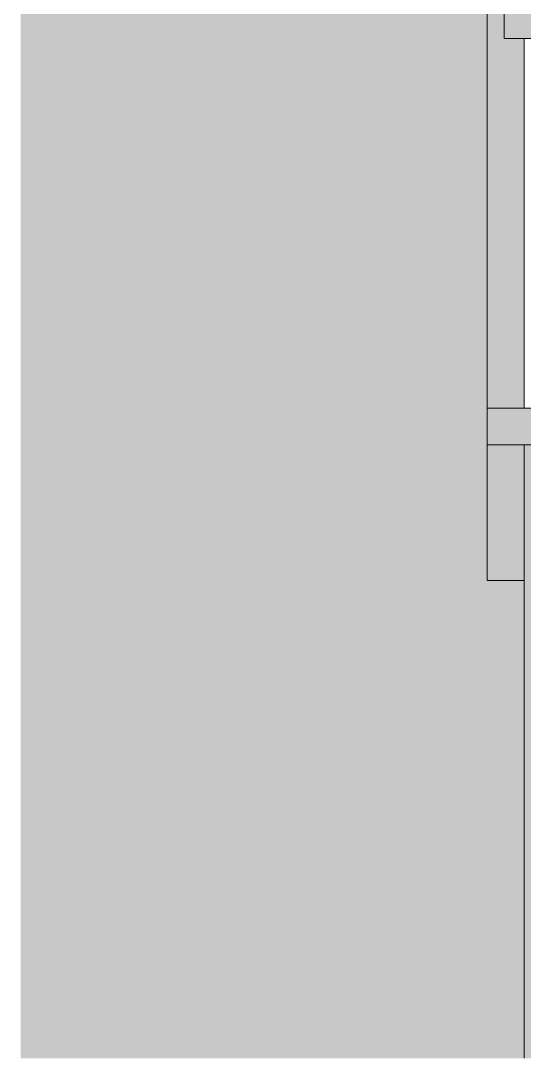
# Model space of a CAD drawing. Header units: centimetres. Extents: x -4381 to 5639, y -3920 to 4826.
# Drawn here: x 51.75 to 55.83, y 23.63 to 32.05 of the extents above; entities that cross this region are included whole.
import ezdxf
from ezdxf.xclip import XClip

# ---------------------------------------------------------------- set-up
doc = ezdxf.new("R2010")
doc.units = ezdxf.units.CM
doc.header["$MEASUREMENT"] = 0
doc.header["$XCLIPFRAME"] = 0
doc.set_wipeout_variables(frame=1)
doc.linetypes.add('Dashed', pattern=[0.564444, 0.282222, -0.282222])
doc.linetypes.add('Wipeout_Contour', pattern=[100, 0, -100])
for name, color, linetype in [('0- SITE', 7, 'Continuous'), ('Dalles', 7, 'Continuous'), ('Drawing & Figure', 7, 'Continuous'), ('Mur de clôture', 7, 'Continuous'), ('Structural - Bearing', 7, 'Continuous')]:
    doc.layers.add(name, color=color, linetype=linetype)
for name, color, linetype, lineweight in [('0- SITE_Pen_No__1', 7, 'Continuous', 5), ('0_Pen_No__1', 7, 'Continuous', 5), ('0_Pen_No__20', 1, 'Continuous', 5), ('Dalles_Pen_No__1', 7, 'Continuous', 5), ('Mur de clôture_Pen_No__7', 7, 'Continuous', 5), ('Structural - Bearing_Pen_No__1', 7, 'Continuous', 5)]:
    doc.layers.add(name, color=color, linetype=linetype, lineweight=lineweight)
for name, color, linetype, lineweight, true_color in [('0- SITE_Pen_No__178', 7, 'Continuous', 5, 0xbda888), ('Mur de clôture_Pen_No__178', 7, 'Continuous', 5, 0xbda888), ('Structural - Bearing_Pen_No__102', 7, 'Continuous', 5, 0xcccccc)]:
    doc.layers.add(name, color=color, linetype=linetype, lineweight=lineweight, true_color=true_color)

# ---------------------------------------------------------------- blocks, each defined once
blk = doc.blocks.new('Drawing_7_7', base_point=(-363.0919, 32.2036))
at = {"layer": 'Dalles', "linetype": 'Continuous', "lineweight": 0, "ltscale": 10, "true_color": 0x000000}
blk.add_hatch(color=18, dxfattribs=at).paths.add_polyline_path([(61.6669, 31.9036), (61.6669, 32.2036), (55.6669, 32.2036), (55.6669, 31.9036)])
at = {"layer": 'Structural - Bearing', "linetype": 'Continuous', "lineweight": 0, "ltscale": 10, "true_color": 0x000000}
blk.add_hatch(color=18, dxfattribs=at).paths.add_polyline_path([(55.8299, 32.2036), (55.8299, 33.4036), (55.5299, 33.4036), (55.5299, 28.9036), (55.8299, 28.9036), (55.8299, 31.9036), (55.6669, 31.9036), (55.6669, 32.2036)])
at = {"layer": 'Structural - Bearing_Pen_No__102', "linetype": 'Continuous', "ltscale": 10}
blk.add_hatch(color=256, dxfattribs=at).paths.add_polyline_path([(55.5299, 31.9036), (55.5297, 28.9036)])
at = {"layer": 'Dalles_Pen_No__1', "linetype": 'Continuous', "ltscale": 10}
for p, q in [((55.6669, 32.2036), (55.6669, 31.9036)), ((55.8299, 31.9036), (55.6669, 31.9036)), ((61.3669, 31.9036), (55.8299, 31.9036)), ((55.8299, 28.9036), (55.5299, 28.9036)), ((61.3669, 28.9036), (55.8299, 28.9036))]:
    blk.add_line(p, q, dxfattribs=at)
at = {"layer": 'Structural - Bearing_Pen_No__1', "linetype": 'Continuous', "ltscale": 10}
for p, q in [((55.5299, 33.4036), (55.5299, 28.9036)), ((55.5297, 31.9036), (55.5297, 28.9036)), ((55.5297, 31.9036), (55.5299, 31.9036)), ((55.8299, 31.9036), (55.8299, 28.9036)), ((55.5297, 28.9036), (55.5299, 28.9036))]:
    blk.add_line(p, q, dxfattribs=at)
at = {"color": 254, "linetype": 'Wipeout_Contour', "lineweight": 0, "ltscale": 247.536107}
blk.add_wipeout([(56.3014, 28.6036), (55.8299, 28.6036), (55.8299, 23.6254), (56.3014, 23.6254)], dxfattribs=at).dxf.layer = '0- SITE'
at = {"layer": '0- SITE_Pen_No__178', "linetype": 'Continuous', "ltscale": 10}
blk.add_hatch(color=256, dxfattribs=at).paths.add_polyline_path([(56.3014, 28.6036), (55.8299, 28.6036), (55.8299, 23.6254), (56.3014, 23.6254)])
at = {"color": 254, "linetype": 'Wipeout_Contour', "lineweight": 0, "ltscale": 249.398334}
blk.add_wipeout([(55.5299, 28.6036), (55.5299, 27.5036), (55.8299, 27.5036), (55.8299, 28.6036)], dxfattribs=at).dxf.layer = 'Mur de clôture'
at = {"layer": '0_Pen_No__1', "linetype": 'Continuous', "lineweight": 0, "ltscale": 10, "true_color": 0x000000}
blk.add_hatch(color=18, dxfattribs=at).paths.add_polyline_path([(51.7464, 23.6254), (100.4427, 23.6254), (100.4427, 28.6036), (100.4427, 31.0298), (96.4427, 31.2036), (96.4427, 28.6036), (96.1427, 28.3036), (96.1427, 31.0081), (90.0669, 31.4233), (90.0669, 28.6036), (63.6669, 28.6036), (63.6669, 31.9036), (61.6669, 31.9036), (61.6669, 28.6036), (55.5299, 28.6036), (55.5297, 32.4036), (52.7786, 32.3089), (51.7464, 32.3089)])
at = {"layer": 'Dalles', "linetype": 'Continuous', "lineweight": 0, "ltscale": 10, "true_color": 0x000000}
blk.add_hatch(color=18, dxfattribs=at).paths.add_polyline_path([(55.5299, 28.9036), (55.5299, 28.6036), (61.6669, 28.6036), (61.6669, 28.9036)])
at = {"layer": 'Mur de clôture_Pen_No__178', "linetype": 'Continuous', "ltscale": 10}
blk.add_hatch(color=256, dxfattribs=at).paths.add_polyline_path([(55.5299, 28.6036), (55.5299, 27.5036), (55.8299, 27.5036), (55.8299, 28.6036)])
at = {"layer": '0- SITE_Pen_No__1', "linetype": 'Continuous', "ltscale": 10}
blk.add_line((55.8299, 28.6036), (55.8299, 23.6254), dxfattribs=at)
at = {"layer": '0_Pen_No__1', "linetype": 'Continuous', "ltscale": 10}
for p, q in [((55.5297, 32.4036), (55.5299, 28.6036)), ((55.5299, 28.6036), (61.6669, 28.6036))]:
    blk.add_line(p, q, dxfattribs=at)
at = {"layer": '0_Pen_No__20', "linetype": 'Dashed', "ltscale": 10}
blk.add_line((55.5299, 28.6036), (55.5299, 45.1171), dxfattribs=at)
at = {"layer": 'Dalles_Pen_No__1', "linetype": 'Continuous', "ltscale": 10}
for p in [(55.5299, 28.9036), (61.6669, 28.6036)]:
    blk.add_line(p, (55.5299, 28.6036), dxfattribs=at)
at = {"layer": 'Mur de clôture_Pen_No__7', "linetype": 'Continuous', "ltscale": 10}
for p, q in [((55.5299, 28.6036), (55.5299, 27.5036)), ((55.5299, 27.5036), (55.8299, 27.5036))]:
    blk.add_line(p, q, dxfattribs=at)

msp = doc.modelspace()

# ---------------------------------------------------------------- block references
at = {"layer": 'Drawing & Figure', "color": 151, "linetype": 'Continuous', "lineweight": 5, "ltscale": 10, "true_color": 0x80c2ff}
ref = msp.add_blockref('Drawing_7_7', (-363.09186, 32.20361), dxfattribs=at)
XClip(ref).set_block_clipping_path([(51.7463984619, 23.6253966175), (100.4426918859, 45.1170657245)])

doc.saveas('drawing.dxf')
